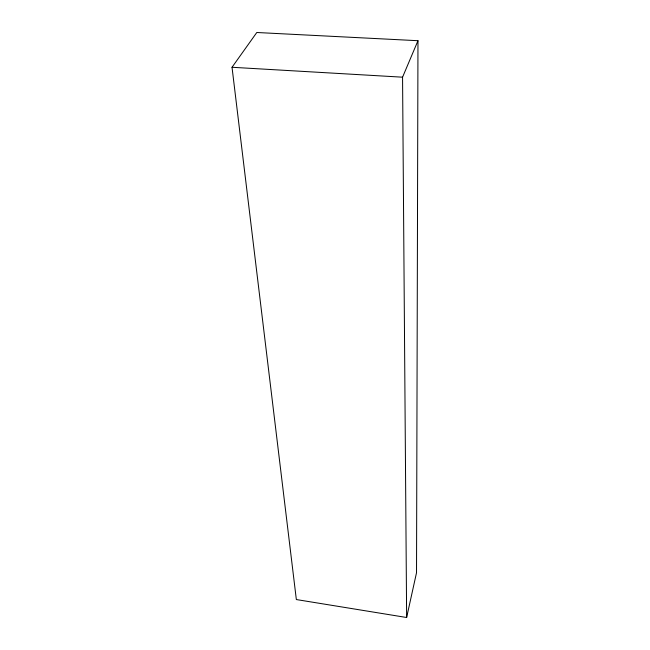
<?xml version="1.0" encoding="UTF-8"?>
<svg xmlns="http://www.w3.org/2000/svg" width="650" height="650" viewBox="0 0 650 650"><rect width="100%" height="100%" fill="white"/><g stroke="black" fill="none" stroke-linecap="round" stroke-linejoin="round"><path stroke-width="0.97" d="M417.974 40.706L416.528 572.699L406.632 617.5L296.343 599.552L232.026 67.275L256.799 32.5L417.974 40.706L402.561 77.188L406.632 617.5M232.026 67.275L402.561 77.188"/></g></svg>
